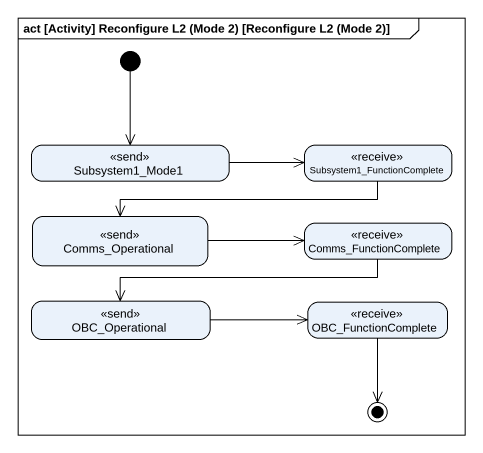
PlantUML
@startuml
mainframe act [Activity] Reconfigure L2 (Mode 2) [Reconfigure L2 (Mode 2)]
hide empty description
state Subsystem1_Mode1 <<send>>
state Subsystem1_FunctionComplete <<receive>>
state Comms_Operational <<send>>
state Comms_FunctionComplete <<receive>>
state OBC_Operational <<send>>
state OBC_FunctionComplete <<receive>>
[*] --> Subsystem1_Mode1
Subsystem1_Mode1 -right-> Subsystem1_FunctionComplete
Subsystem1_FunctionComplete -left-> Comms_Operational
Comms_Operational -right-> Comms_FunctionComplete
Comms_FunctionComplete -left-> OBC_Operational
OBC_Operational -right-> OBC_FunctionComplete
OBC_FunctionComplete --> [*]
@enduml
